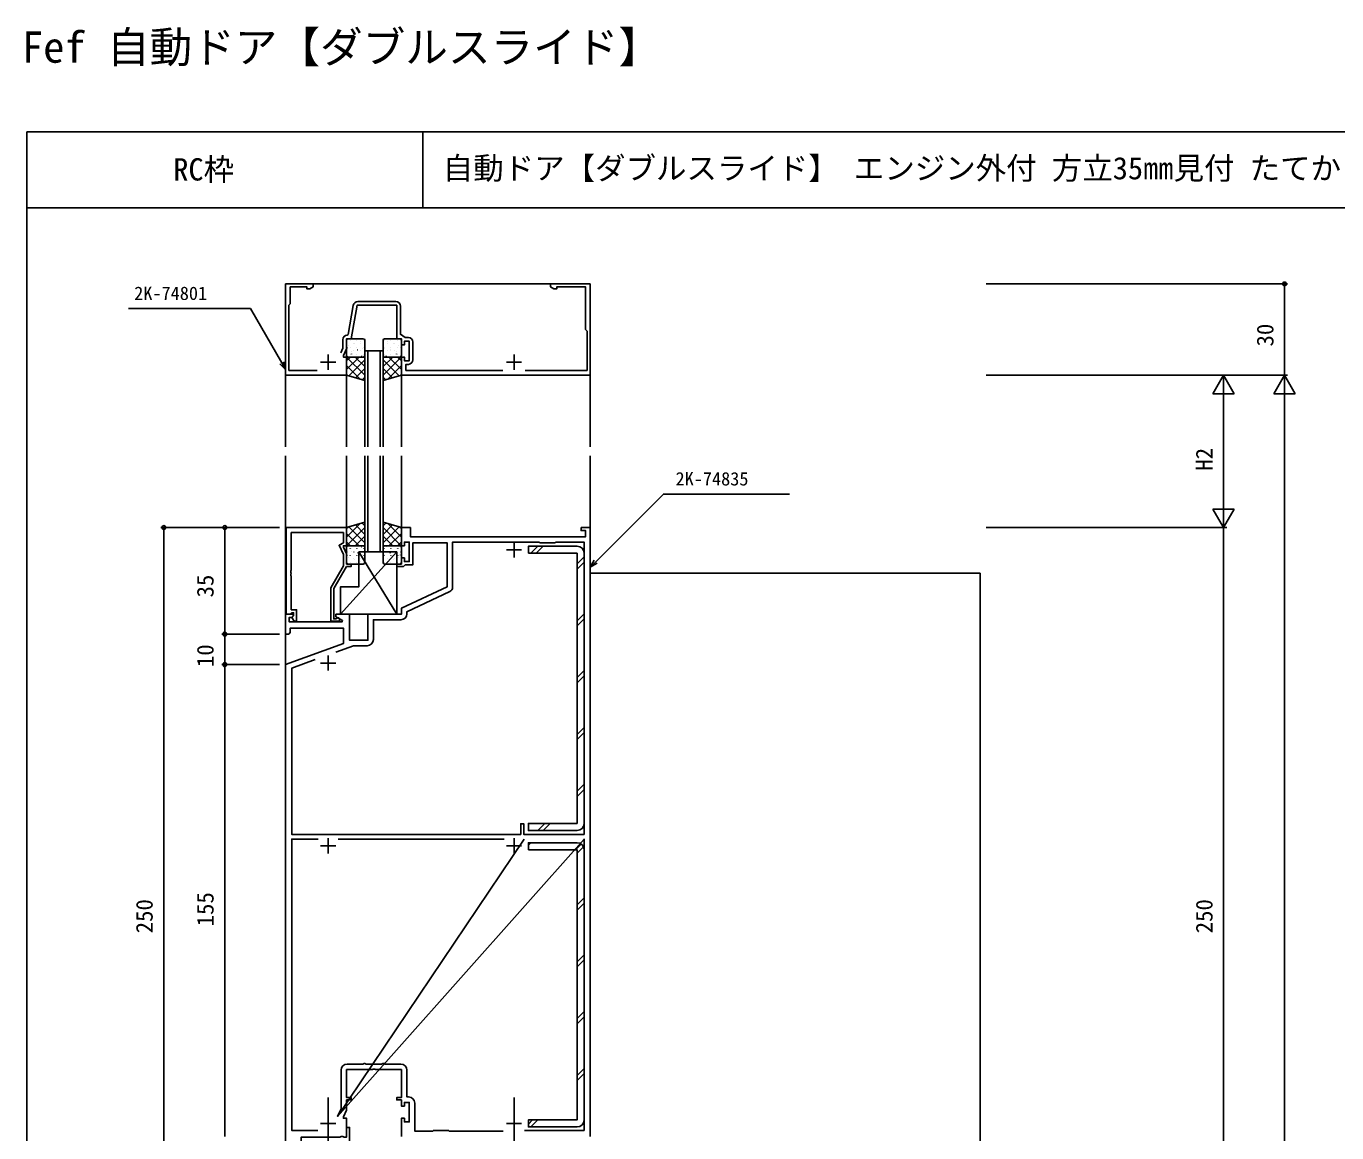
# Model space of a CAD drawing. Units: millimetres, scale not verified. Extents: x -437 to 438, y -681 to 679.
# Drawn here: x -436.9 to -6.6, y 315.2 to 678.7 of the extents above; entities that cross this region are included whole.
import ezdxf
from ezdxf.enums import TextEntityAlignment as Align

# ---------------------------------------------------------------- set-up
doc = ezdxf.new("R2010")
doc.units = ezdxf.units.MM
doc.header["$LTSCALE"] = 4
for name, color, linetype in [('0-1_USER1', 3, 'Continuous'), ('0-2_YKK_11', 7, 'Continuous'), ('0-4_YKK_12', 2, 'Continuous'), ('0-5_YKK_13', 4, 'Continuous'), ('0-7_YKK_D', 6, 'Continuous'), ('0-8_YKK_ZWAK', 7, 'Continuous')]:
    doc.layers.add(name, color=color, linetype=linetype)
doc.styles.add('ＭＳ ゴシック', font='')
doc.styles.get('ＭＳ ゴシック').set_extended_font_data('MS Gothic')

msp = doc.modelspace()

# ---------------------------------------------------------------- linework, layer by layer
at = {"layer": '0-2_YKK_11'}
for p, q in [((-251.7, 594), (-264.7, 594)), ((-350.7, 565.6), (-350.7, 587)), ((-328.009, 588.2), (-315.5, 588.2)), ((-309.9, 574.9), (-309.9, 569.1)), ((-335.2, 568.3), (-340.2, 568.3)), ((-337.7, 565.8), (-337.7, 570.8)), ((-274.2, 568.3), (-279.2, 568.3)), ((-276.7, 565.8), (-276.7, 570.8)), ((-341.384, 565.6), (-350.7, 565.6)), ((-312.2, 565.6), (-280.384, 565.6)), ((-254.7, 514), (-251.7, 514)), ((-276.7, 504.2), (-276.7, 509.2)), ((-274.2, 506.7), (-279.2, 506.7)), ((-335.2, 469.5), (-340.2, 469.5)), ((-337.7, 467), (-337.7, 472)), ((-335.2, 409.5), (-340.2, 409.5)), ((-337.7, 407), (-337.7, 412)), ((-279.986, 411.7), (-334.414, 411.7)), ((-274.2, 409.5), (-279.2, 409.5)), ((-276.7, 407), (-276.7, 412)), ((-337.7, 315.8), (-337.7, 320.8)), ((-276.7, 315.8), (-276.7, 320.8)), ((-335.2, 318.3), (-340.2, 318.3)), ((-274.2, 318.3), (-279.2, 318.3))]:
    msp.add_line(p, q, dxfattribs=at)
for points in [[(-342.7, 594), (-351.7, 594), (-351.7, 564), (-331.7, 564), (-331.7, 570), (-332.7, 570), (-332.7, 570.5), (-331.7, 572.645), (-331.7, 576), (-330.2, 576), (-328.26, 587), (-315.2, 587), (-315.2, 576), (-313.7, 576), (-313.7, 574), (-312.7, 574), (-312.7, 575.2), (-311.1, 575.2), (-311.1, 568.8), (-312.7, 568.8), (-312.7, 570), (-313.7, 570), (-313.7, 564), (-251.7, 564), (-251.7, 594)], [(-350.7, 587), (-350.2, 587.5), (-350.2, 593), (-344.7, 593), (-344.7, 592.37), (-343.791, 592.37), (-342.7, 593), (-342.7, 594)], [(-264.7, 594), (-264.7, 593), (-263.609, 592.37), (-262.7, 592.37), (-262.7, 593), (-253.2, 593), (-253.2, 579), (-252.7, 578.5), (-252.7, 565.6), (-273.016, 565.6)], [(-331.449, 577.199), (-331.163, 577.447), (-329.486, 586.96)], [(-314, 586.7), (-314, 577.5), (-312.429, 576.4), (-311.4, 576.4)], [(-333.606, 571.396), (-332.9, 572.911), (-332.9, 575.7)], [(-311.4, 567.6), (-312.2, 567.6), (-312.2, 565.6)], [(-351.5, 514), (-351.5, 485.5), (-350.17, 485.5), (-349.87, 485.8), (-349.67, 486), (-349.1, 486), (-349.1, 485.074), (-349.674, 484.5), (-348.923, 483.2), (-348.1, 483.2), (-348.1, 487), (-349.87, 487), (-349.87, 498.042), (-349.99, 498.225), (-349.99, 498.775), (-349.87, 498.958), (-349.87, 499.042), (-349.99, 499.225), (-349.99, 499.775), (-349.87, 499.958), (-349.87, 512.37), (-332.7, 512.37), (-332.7, 509), (-334.12, 508.18), (-332.7, 505.134), (-332.7, 501.468), (-336.9, 494.193), (-336.9, 483.2), (-334.5, 483.2)], [(-334.999, 484.133), (-335.248, 484), (-335.9, 484), (-335.9, 493.925), (-331.7, 501.2), (-330.2, 501.2), (-330.2, 502), (-331.7, 502), (-331.7, 505.355), (-332.7, 507.5), (-332.7, 508), (-331.7, 508), (-331.7, 514), (-351.5, 514)], [(-349.224, 485.5), (-349.064, 485.112), (-349.676, 484.5), (-350.5, 484.5), (-350.5, 483), (-333.156, 483), (-333.035, 483.45), (-335.2, 484.7), (-335.2, 485.5), (-330.7, 485.5), (-330.7, 477), (-324.7, 477), (-324.7, 485.5), (-313.7, 485.5), (-313.7, 487.5), (-298.7, 494.495), (-298.7, 509), (-309.9, 509), (-309.9, 501.8), (-312.4, 501.8), (-312.7, 501.5), (-313, 501.2), (-315.2, 501.2), (-315.2, 502), (-313.7, 502), (-313.7, 504), (-312.7, 504), (-312.7, 502.8), (-311.1, 502.8), (-311.1, 509.2), (-312.7, 509.2), (-312.7, 508), (-313.7, 508), (-313.7, 514), (-310.7, 514), (-310.7, 511), (-253.2, 511), (-253.2, 513), (-254.7, 513), (-254.7, 514)], [(-251.7, 514), (-251.7, 314)], [(-341.956, 470.631), (-349.7, 467.812), (-349.7, 413.2), (-274.5, 413.2), (-274.5, 416.7), (-273.5, 416.7), (-273.5, 413.2), (-253.7, 413.2), (-253.7, 509.2), (-263, 509.2), (-263.2, 509), (-268.2, 509), (-268.4, 509.2), (-280.321, 509.2), (-273.079, 509.2)], [(-280.321, 509.2), (-296.9, 509.2), (-296.9, 494.303)], [(-251.7, 498.999), (-123.7, 498.999), (-123.7, 264), (-154.4, 264)], [(-297.766, 492.944), (-311.9, 486.353), (-311.9, 485.7)], [(-351.7, 314), (-351.7, 469), (-332.7, 475.915), (-332.7, 481), (-350.2, 481), (-350.2, 479.5), (-350.7, 479), (-351.7, 479), (-351.7, 485.5), (-349.224, 485.5)], [(-313.9, 483.7), (-322.9, 483.7), (-322.9, 477.2)], [(-324.9, 475.2), (-329.403, 475.2), (-335.167, 473.102)], [(-340.986, 411.7), (-349.7, 411.7), (-349.7, 316), (-341.099, 316)], [(-273.301, 316), (-253.7, 316), (-253.7, 411.7), (-334.652, 320.573), (-273.414, 411.7)], [(-334.652, 320.573), (-333.5, 323.044), (-333.5, 335.8)], [(-313.7, 314), (-313.7, 320), (-312.7, 320), (-312.7, 318.8), (-311.1, 318.8), (-311.1, 325.2), (-312.7, 325.2), (-312.7, 324), (-313.7, 324), (-313.7, 326), (-315.2, 326), (-315.2, 326.8), (-313.7, 326.8), (-313.7, 336), (-322.242, 336), (-322.425, 336.12), (-322.975, 336.12), (-323.158, 336), (-331.7, 336), (-331.7, 326.8), (-330.2, 326.8), (-330.2, 326), (-331.7, 326), (-331.7, 322.645), (-332.7, 320.5), (-332.7, 320), (-331.7, 320), (-331.7, 314)], [(-331.5, 337.8), (-326.346, 337.8), (-326.173, 337.9), (-326, 338), (-325.6, 338), (-325.427, 337.9), (-325.254, 337.8), (-320.146, 337.8), (-319.973, 337.9), (-319.8, 338), (-319.4, 338), (-319.227, 337.9), (-319.054, 337.8), (-313.9, 337.8)], [(-311.9, 335.8), (-311.9, 327), (-311.3, 327)], [(-309.3, 325), (-309.3, 315.8), (-303.4, 315.8), (-303.2, 316), (-298.2, 316), (-298, 315.8), (-280.321, 315.8)], [(-346.57, 312.6), (-346.57, 313.8), (-333.846, 313.8), (-333.673, 313.9), (-333.5, 314), (-332.9, 314), (-332.727, 313.9), (-332.554, 313.8), (-331.7, 313.8), (-331.7, 317), (-330.7, 317), (-330.7, 312.3), (-344.821, 312.3), (-345.117, 312.051)]]:
    msp.add_lwpolyline(points, dxfattribs=at)
for centre, radius, start, end in [((-328.009, 586.7), 1.5, 90.00001, 169.99999), ((-315.5, 586.7), 1.5, 0.00001, 89.99999), ((-331.4, 575.7), 1.5, 91.87261, 180), ((-311.4, 574.9), 1.5, 0.00001, 89.99999), ((-311.4, 569.1), 1.5, 270.00001, 359.99999), ((-298.4, 494.303), 1.5, 294.99999, 359.99999), ((-334.5, 483.8), 0.6, 270.00003, 146.25104), ((-313.9, 485.7), 2, 270.00001, 359.99999), ((-324.9, 477.2), 2, 270.00001, 359.99999), ((-331.5, 335.8), 2, 90.00001, 179.99999), ((-313.9, 335.8), 2, 0.00001, 89.99999), ((-311.3, 325), 2, 0.00001, 89.99999)]:
    msp.add_arc(centre, radius, start, end, dxfattribs=at)
at = {"layer": '0-4_YKK_12'}
for p, q in [((-251.7, 594), (-351.7, 594)), ((-351.7, 540.498), (-351.7, 594)), ((-251.7, 594), (-251.7, 540.498)), ((-325.7, 540.498), (-325.7, 572)), ((-324.7, 572), (-324.7, 540.498)), ((-320.7, 540.498), (-320.7, 572)), ((-331.7, 564), (-331.7, 540.498)), ((-313.7, 564), (-313.7, 540.498)), ((-351.7, 123.912), (-351.7, 537.498)), ((-331.7, 537.498), (-331.7, 514)), ((-325.7, 506), (-325.7, 537.498)), ((-324.7, 537.498), (-324.7, 506)), ((-320.7, 506), (-320.7, 537.498)), ((-319.7, 537.498), (-319.7, 506)), ((-313.7, 537.498), (-313.7, 514)), ((-251.7, 537.498), (-251.7, 513.7)), ((-319.7, 506), (-325.7, 506))]:
    msp.add_line(p, q, dxfattribs=at)
msp.add_lwpolyline([(-325.7, 572), (-319.7, 572), (-319.7, 540.498)], dxfattribs=at)
at = {"layer": '0-5_YKK_13'}
for p, q in [((-331.7, 570.5), (-331.7, 575.5)), ((-331.565, 574.322), (-331.565, 574.285)), ((-331.456, 573.062), (-331.415, 572.999)), ((-331.2, 576), (-326.2, 576)), ((-330.894, 573.841), (-330.892, 573.834)), ((-330.534, 575.533), (-330.534, 575.496)), ((-330.534, 573.253), (-330.534, 573.216)), ((-329.323, 574.322), (-329.323, 574.285)), ((-329.023, 574.573), (-329.02, 574.566)), ((-328.291, 575.533), (-328.291, 575.496)), ((-328.291, 573.253), (-328.291, 573.216)), ((-328.079, 572.398), (-328.037, 572.336)), ((-327.524, 576), (-327.483, 575.938)), ((-327.08, 574.322), (-327.08, 574.285)), ((-327.051, 575.022), (-327.048, 575.015)), ((-326.322, 572.965), (-326.32, 572.957)), ((-326.049, 575.533), (-326.049, 575.496)), ((-326.049, 573.253), (-326.049, 573.216)), ((-325.7, 575.5), (-325.7, 570.5)), ((-319.7, 575.5), (-319.7, 570.5)), ((-319.351, 575.533), (-319.351, 575.496)), ((-319.351, 573.253), (-319.351, 573.216)), ((-314.2, 576), (-319.2, 576)), ((-319.078, 572.965), (-319.08, 572.957)), ((-318.349, 575.022), (-318.352, 575.015)), ((-318.32, 574.322), (-318.32, 574.285)), ((-317.876, 576), (-317.917, 575.938)), ((-317.321, 572.398), (-317.363, 572.336)), ((-317.109, 575.533), (-317.109, 575.496)), ((-317.109, 573.253), (-317.109, 573.216)), ((-316.377, 574.573), (-316.38, 574.566)), ((-316.077, 574.322), (-316.077, 574.285)), ((-314.866, 575.533), (-314.866, 575.496)), ((-314.866, 573.253), (-314.866, 573.216)), ((-314.506, 573.841), (-314.508, 573.834)), ((-313.944, 573.062), (-313.985, 572.999)), ((-313.835, 574.322), (-313.835, 574.285)), ((-313.7, 570.5), (-313.7, 575.5)), ((-331.7, 568.734), (-330.434, 570)), ((-331.7, 565.906), (-327.606, 570)), ((-331.678, 570), (-325.7, 564.022)), ((-331.565, 572.042), (-331.565, 572.005)), ((-326.2, 570), (-331.2, 570)), ((-330.984, 563.793), (-325.7, 569.077)), ((-330.534, 570.973), (-330.534, 570.936)), ((-330.153, 571.748), (-330.151, 571.741)), ((-330.121, 571.045), (-330.08, 570.982)), ((-329.323, 572.042), (-329.323, 572.005)), ((-328.85, 570), (-325.7, 566.85)), ((-328.291, 570.973), (-328.291, 570.936)), ((-328.194, 572.233), (-328.191, 572.225)), ((-327.453, 570.14), (-327.45, 570.133)), ((-327.08, 572.042), (-327.08, 572.005)), ((-326.744, 570.381), (-326.702, 570.319)), ((-326.049, 570.973), (-326.049, 570.936)), ((-326.021, 570), (-325.7, 569.679)), ((-313.722, 570), (-319.7, 564.022)), ((-316.55, 570), (-319.7, 566.85)), ((-319.379, 570), (-319.7, 569.679)), ((-314.416, 563.793), (-319.7, 569.077)), ((-319.351, 570.973), (-319.351, 570.936)), ((-319.2, 570), (-314.2, 570)), ((-318.656, 570.381), (-318.698, 570.319)), ((-318.32, 572.042), (-318.32, 572.005)), ((-317.947, 570.14), (-317.95, 570.133)), ((-313.7, 565.906), (-317.794, 570)), ((-317.206, 572.233), (-317.209, 572.225)), ((-317.109, 570.973), (-317.109, 570.936)), ((-316.077, 572.042), (-316.077, 572.005)), ((-315.279, 571.045), (-315.32, 570.982)), ((-315.247, 571.748), (-315.249, 571.741)), ((-313.7, 568.734), (-314.966, 570)), ((-314.866, 570.973), (-314.866, 570.936)), ((-313.835, 572.042), (-313.835, 572.005)), ((-331.7, 567.193), (-327.209, 562.702)), ((-331.7, 564.365), (-331.187, 563.852)), ((-328.79, 563.159), (-325.7, 566.249)), ((-316.61, 563.159), (-319.7, 566.249)), ((-313.7, 567.193), (-318.191, 562.702)), ((-313.7, 564.365), (-314.213, 563.852)), ((-326.595, 562.525), (-325.7, 563.42)), ((-318.805, 562.525), (-319.7, 563.42)), ((-331.7, 510.807), (-327.209, 515.298)), ((-331.7, 513.635), (-331.187, 514.148)), ((-331.7, 512.094), (-327.606, 508)), ((-331.678, 508), (-325.7, 513.978)), ((-330.984, 514.207), (-325.7, 508.923)), ((-328.79, 514.841), (-325.7, 511.751)), ((-326.595, 515.475), (-325.7, 514.58)), ((-318.805, 515.475), (-319.7, 514.58)), ((-316.61, 514.841), (-319.7, 511.751)), ((-314.416, 514.207), (-319.7, 508.923)), ((-313.722, 508), (-319.7, 513.978)), ((-313.7, 510.807), (-318.191, 515.298)), ((-313.7, 512.094), (-317.794, 508)), ((-313.7, 513.635), (-314.213, 514.148)), ((-331.7, 509.266), (-330.434, 508)), ((-326.2, 508), (-331.2, 508)), ((-328.85, 508), (-325.7, 511.15)), ((-327.453, 507.86), (-327.45, 507.867)), ((-326.021, 508), (-325.7, 508.321)), ((-316.55, 508), (-319.7, 511.15)), ((-319.379, 508), (-319.7, 508.321)), ((-319.2, 508), (-314.2, 508)), ((-317.947, 507.86), (-317.95, 507.867)), ((-313.7, 509.266), (-314.966, 508)), ((-271.149, 505.57), (-268.849, 507.87)), ((-269.451, 505.57), (-267.151, 507.87)), ((-315.2, 505.999), (-333.7, 485.5)), ((-331.7, 507.5), (-331.7, 502.5)), ((-331.565, 505.958), (-331.565, 505.995)), ((-331.565, 503.678), (-331.565, 503.715)), ((-331.456, 504.938), (-331.415, 505.001)), ((-330.894, 504.159), (-330.892, 504.166)), ((-330.534, 507.027), (-330.534, 507.064)), ((-330.534, 504.747), (-330.534, 504.784)), ((-330.153, 506.252), (-330.151, 506.259)), ((-330.121, 506.955), (-330.08, 507.018)), ((-329.323, 505.958), (-329.323, 505.995)), ((-329.323, 503.678), (-329.323, 503.715)), ((-328.291, 507.027), (-328.291, 507.064)), ((-328.291, 504.747), (-328.291, 504.784)), ((-328.194, 505.767), (-328.191, 505.775)), ((-328.079, 505.602), (-328.037, 505.664)), ((-327.7, 505.999), (-315.2, 485.5)), ((-327.08, 505.958), (-327.08, 505.995)), ((-327.08, 503.678), (-327.08, 503.715)), ((-326.744, 507.619), (-326.702, 507.681)), ((-326.322, 505.035), (-326.32, 505.043)), ((-326.049, 507.027), (-326.049, 507.064)), ((-326.049, 504.747), (-326.049, 504.784)), ((-325.7, 502.5), (-325.7, 507.5)), ((-319.7, 502.5), (-319.7, 507.5)), ((-319.351, 507.027), (-319.351, 507.064)), ((-319.351, 504.747), (-319.351, 504.784)), ((-319.078, 505.035), (-319.08, 505.043)), ((-318.656, 507.619), (-318.698, 507.681)), ((-318.32, 505.958), (-318.32, 505.995)), ((-318.32, 503.678), (-318.32, 503.715)), ((-317.321, 505.602), (-317.363, 505.664)), ((-317.206, 505.767), (-317.209, 505.775)), ((-317.109, 507.027), (-317.109, 507.064)), ((-317.109, 504.747), (-317.109, 504.784)), ((-316.077, 505.958), (-316.077, 505.995)), ((-316.077, 503.678), (-316.077, 503.715)), ((-315.279, 506.955), (-315.32, 507.018)), ((-315.247, 506.252), (-315.249, 506.259)), ((-314.866, 507.027), (-314.866, 507.064)), ((-314.866, 504.747), (-314.866, 504.784)), ((-314.506, 504.159), (-314.508, 504.166)), ((-313.944, 504.938), (-313.985, 505.001)), ((-313.835, 505.958), (-313.835, 505.995)), ((-313.835, 503.678), (-313.835, 503.715)), ((-313.7, 507.5), (-313.7, 502.5)), ((-256, 502.052), (-253.7, 504.352)), ((-253.7, 416.8), (-253.7, 505.57)), ((-331.2, 502), (-326.2, 502)), ((-330.534, 502.467), (-330.534, 502.504)), ((-329.023, 503.427), (-329.02, 503.434)), ((-328.291, 502.467), (-328.291, 502.504)), ((-327.524, 502), (-327.483, 502.062)), ((-327.051, 502.978), (-327.048, 502.985)), ((-326.049, 502.467), (-326.049, 502.504)), ((-319.351, 502.467), (-319.351, 502.504)), ((-314.2, 502), (-319.2, 502)), ((-318.349, 502.978), (-318.352, 502.985)), ((-317.876, 502), (-317.917, 502.062)), ((-317.109, 502.467), (-317.109, 502.504)), ((-316.377, 503.427), (-316.38, 503.434)), ((-314.866, 502.467), (-314.866, 502.504)), ((-256, 500.353), (-253.7, 502.653)), ((-256, 483.384), (-253.7, 485.684)), ((-256, 481.686), (-253.7, 483.986)), ((-256, 464.717), (-253.7, 467.017)), ((-256, 463.018), (-253.7, 465.318)), ((-256, 446.049), (-253.7, 448.349)), ((-256, 444.35), (-253.7, 446.65)), ((-256, 427.381), (-253.7, 429.681)), ((-256, 425.683), (-253.7, 427.983)), ((-268.881, 414.5), (-266.581, 416.8)), ((-267.183, 414.5), (-264.883, 416.8)), ((-272, 409.683), (-271.213, 410.47)), ((-256.544, 408.17), (-254.668, 410.045)), ((-256, 407.015), (-253.902, 409.113)), ((-253.7, 319.43), (-253.7, 408.17)), ((-256, 390.046), (-253.7, 392.346)), ((-256, 388.348), (-253.7, 390.648)), ((-256, 371.378), (-253.7, 373.678)), ((-256, 369.68), (-253.7, 371.98)), ((-256, 352.711), (-253.7, 355.011)), ((-256, 351.012), (-253.7, 353.312)), ((-256, 334.043), (-253.7, 336.343)), ((-256, 332.345), (-253.7, 334.645)), ((-337.7, 307.3), (-337.7, 326.8)), ((-276.7, 307.3), (-276.7, 326.8)), ((-272, 318.043), (-270.613, 319.43)), ((-271.215, 317.13), (-268.915, 319.43))]:
    msp.add_line(p, q, dxfattribs=at)
for points in [[(-331.7, 564), (-331.7, 570), (-325.7, 570), (-325.7, 562.266)], [(-313.7, 564), (-313.7, 570), (-319.7, 570), (-319.7, 562.266)], [(-331.7, 514), (-331.7, 508), (-325.7, 508), (-325.7, 515.734)], [(-313.7, 514), (-313.7, 508), (-319.7, 508), (-319.7, 515.734)], [(-327.7, 505.999), (-315.2, 505.999), (-315.2, 485.5), (-333.7, 485.5), (-333.7, 494.5), (-327.7, 494.5)]]:
    msp.add_lwpolyline(points, close=True, dxfattribs=at)
for points in [[(-256, 507.87), (-272, 507.87), (-272, 505.57)], [(-272, 505.57), (-256, 505.57), (-256, 416.8), (-272, 416.8), (-272, 414.5), (-256, 414.5)], [(-256, 410.47), (-272, 410.47), (-272, 408.17)], [(-272, 408.17), (-256, 408.17), (-256, 319.43), (-272, 319.43), (-272, 317.13), (-256, 317.13)]]:
    msp.add_lwpolyline(points, dxfattribs=at)
for centre, radius, start, end in [((-331.2, 575.5), 0.5, 90, 180), ((-326.2, 575.5), 0.5, 0, 90), ((-319.2, 575.5), 0.5, 90, 180), ((-314.2, 575.5), 0.5, 0, 90), ((-331.2, 570.5), 0.5, 180, 270), ((-326.2, 570.5), 0.5, 270, 0), ((-319.2, 570.5), 0.5, 180, 270), ((-314.2, 570.5), 0.5, 270, 0), ((-331.2, 507.5), 0.5, 90, 180), ((-326.2, 507.5), 0.5, 0, 90), ((-319.2, 507.5), 0.5, 90, 180), ((-314.2, 507.5), 0.5, 0, 90), ((-256, 505.57), 2.3, 0, 90), ((-331.2, 502.5), 0.5, 180, 270), ((-326.2, 502.5), 0.5, 270, 0), ((-319.2, 502.5), 0.5, 180, 270), ((-314.2, 502.5), 0.5, 270, 0), ((-256, 416.8), 2.3, 270, 0), ((-256, 408.17), 2.3, 0, 90), ((-256, 319.43), 2.3, 270, 0)]:
    msp.add_arc(centre, radius, start, end, dxfattribs=at)
at = {"layer": '0-7_YKK_D'}
for p, q in [((-121.7, 594), (-22.7, 594)), ((-23.7, 564), (-23.7, 594)), ((-121.7, 564), (-22.7, 564)), ((-121.7, 564), (-42.7, 564)), ((-121.7, 564), (-22.7, 564)), ((-43.7, 564), (-47.2, 557.938)), ((-43.7, 564), (-40.2, 557.938)), ((-43.7, 564), (-43.7, 551.876)), ((-23.7, 564), (-27.2, 557.938)), ((-23.7, 564), (-20.2, 557.938)), ((-23.7, 564), (-23.7, 551.876)), ((-47.2, 557.938), (-40.2, 557.938)), ((-43.7, 521), (-43.7, 557)), ((-27.2, 557.938), (-20.2, 557.938)), ((-23.7, -79), (-23.7, 557)), ((-43.7, 514), (-43.7, 526.124)), ((-43.7, 514), (-47.2, 520.062)), ((-40.2, 520.062), (-47.2, 520.062)), ((-43.7, 514), (-40.2, 520.062)), ((-353.7, 514), (-392.7, 514)), ((-391.7, 514), (-391.7, 264)), ((-353.7, 514), (-372.7, 514)), ((-371.7, 514), (-371.7, 479)), ((-121.7, 514), (-42.7, 514)), ((-121.7, 514), (-42.7, 514)), ((-43.7, 264), (-43.7, 514)), ((-353.7, 479), (-372.7, 479)), ((-353.7, 479), (-372.7, 479)), ((-371.7, 479), (-371.7, 469)), ((-353.7, 469), (-372.7, 469)), ((-353.7, 469), (-372.7, 469)), ((-371.7, 469), (-371.7, 314))]:
    msp.add_line(p, q, dxfattribs=at)
for points in [[(-351.7, 565.923), (-352.975, 568.131), (-363.247, 585.923), (-403.326, 585.923)], [(-352.383, 568.473), (-351.7, 565.923), (-353.567, 567.79)], [(-251.7, 500.966), (-249.897, 502.769), (-227.674, 524.992), (-186.206, 524.992)], [(-249.414, 502.286), (-251.7, 500.966), (-250.38, 503.252)]]:
    msp.add_lwpolyline(points, dxfattribs=at)
for centre in [(-23.7, 594), (-391.7, 514), (-371.7, 514), (-371.7, 479), (-371.7, 479), (-371.7, 469), (-371.7, 469)]:
    msp.add_circle(centre, 0.637, dxfattribs=at)
at = {"layer": '0-8_YKK_ZWAK'}
for p, q in [((-436.7, 644), (-436.7, -681)), ((438.3, 644), (-436.7, 644)), ((-306.7, 644), (-306.7, 619)), ((438.3, 619), (-436.7, 619))]:
    msp.add_line(p, q, dxfattribs=at)

# ---------------------------------------------------------------- texts
at = {"layer": '0-1_USER1', "style": 'ＭＳ ゴシック'}
for s, height, p in [('Fef 自動ドア【ダブルスライド】', 10.26, (-438.288, 663.58)), ('自動ドア【ダブルスライド】 エンジン外付 方立35㎜見付 たてかまち35㎜見付 枠：18㎜溝幅 障子：18㎜溝幅', 7.331, (-300.086, 626.159)), ('RC枠', 7.331, (-388.603, 625.773))]:
    msp.add_text(s, height=height, dxfattribs=at).set_placement(p, align=Align.BOTTOM_LEFT)
at = {"layer": '0-7_YKK_D', "style": 'ＭＳ ゴシック'}
for s, p in [('2K-74801', (-401.422, 587.423)), ('2K-74835', (-223.671, 526.492))]:
    msp.add_text(s, height=4.399, dxfattribs=at).set_placement(p, align=Align.BOTTOM_LEFT)
for s, p in [('30', (-25.7, 573.46)), ('H2', (-45.7, 532.672)), ('35', (-373.7, 491.045)), ('10', (-373.7, 468.162)), ('155', (-373.7, 383.02)), ('250', (-393.7, 380.733)), ('250', (-45.7, 380.733))]:
    msp.add_text(s, height=5.499, rotation=90, dxfattribs=at).set_placement(p, align=Align.BOTTOM_LEFT)

doc.saveas('drawing.dxf')
